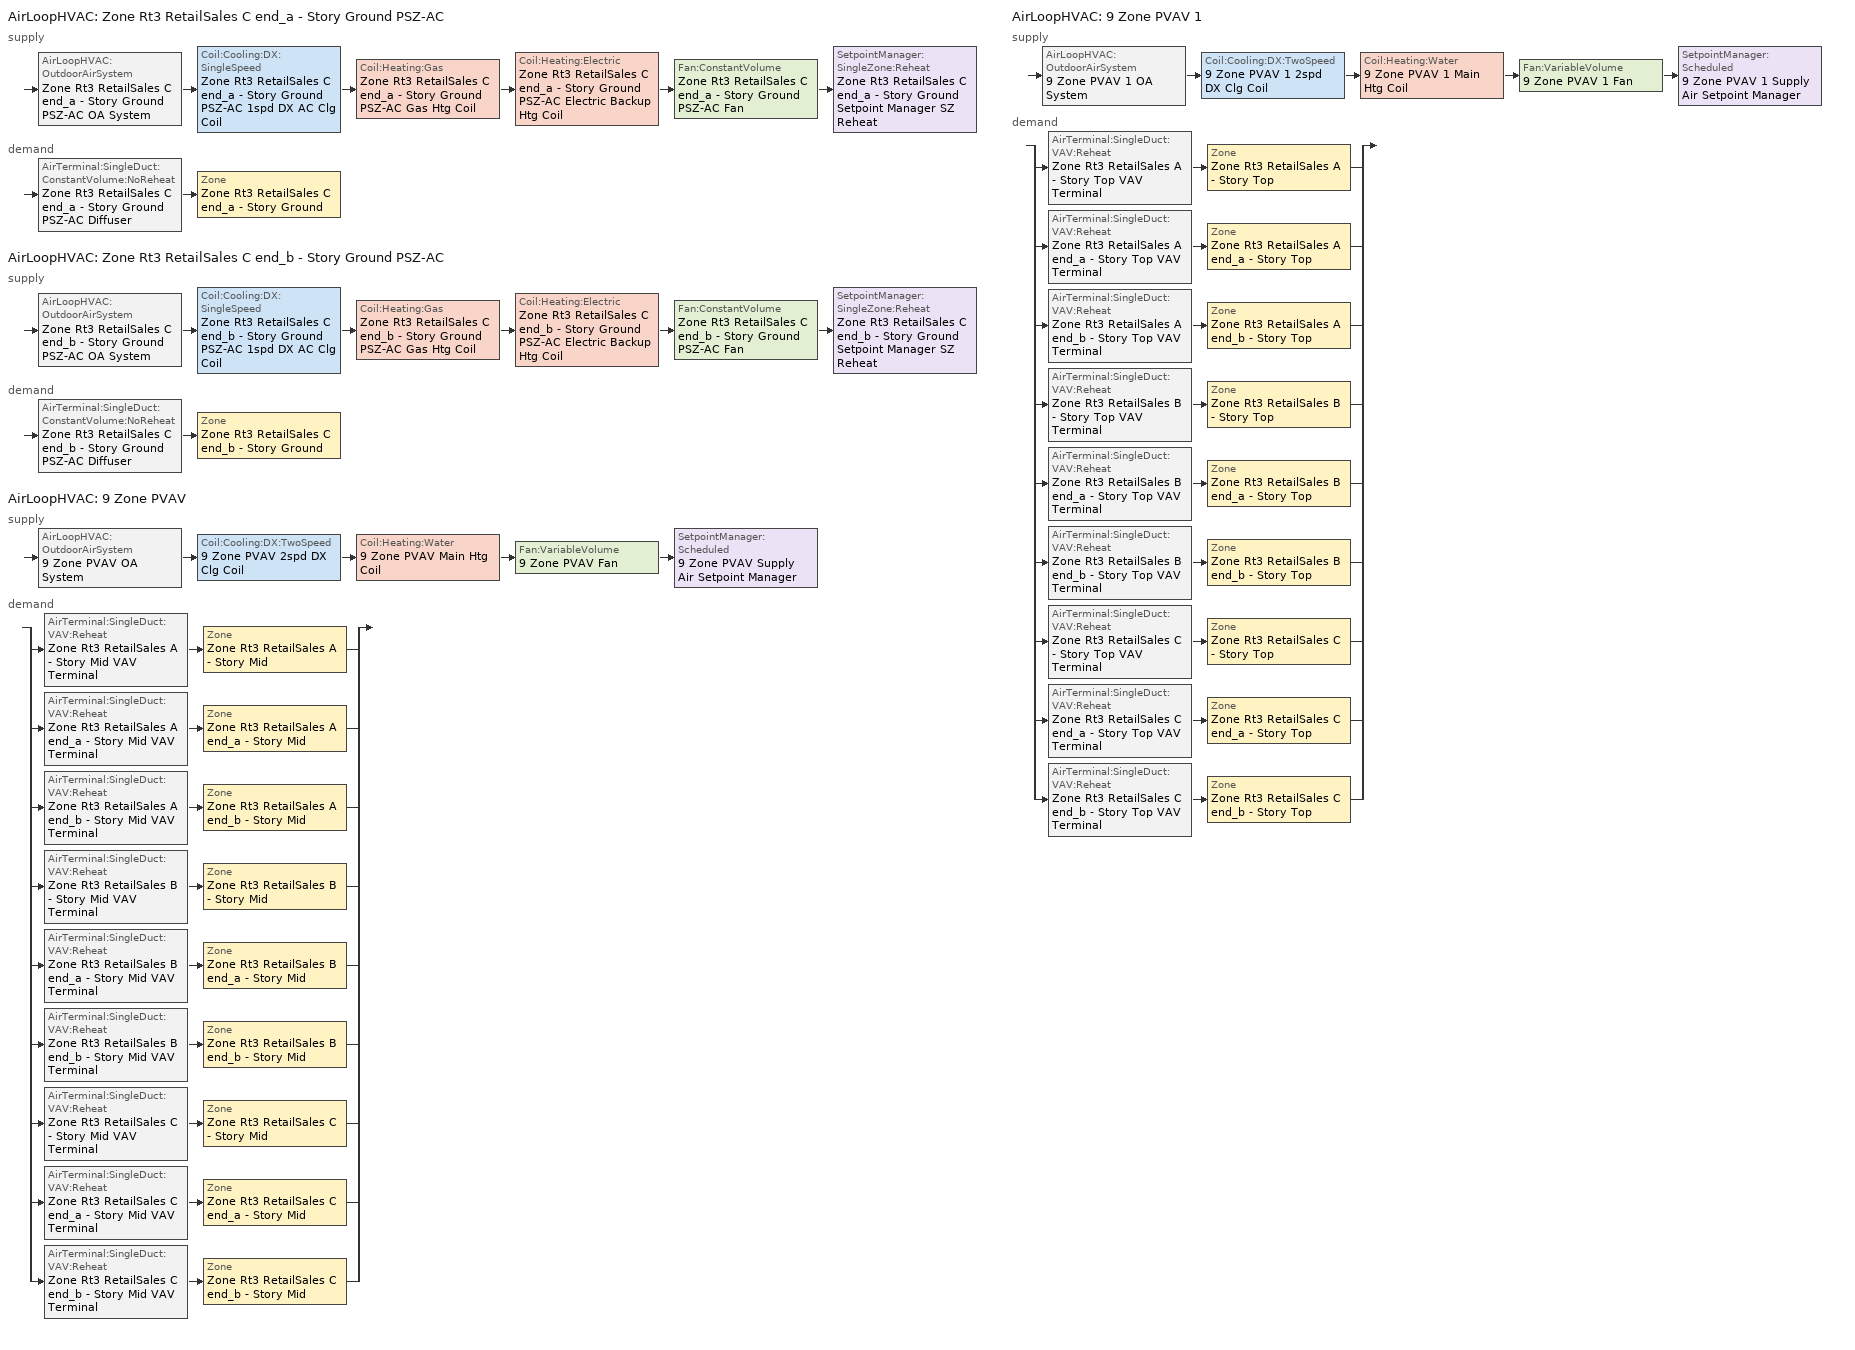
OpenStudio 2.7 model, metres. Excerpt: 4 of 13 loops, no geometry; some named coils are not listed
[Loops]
AirLoopHVAC 'Zone Rt3 RetailSales C end_a - Story Ground PSZ-AC'
 supply: AirLoopHVAC:OutdoorAirSystem 'Zone Rt3 RetailSales C end_a - Story Ground PSZ-AC OA System' > Coil:Cooling:DX:SingleSpeed 'Zone Rt3 RetailSales C end_a - Story Ground PSZ-AC 1spd DX AC Clg Coil' > Coil:Heating:Gas 'Zone Rt3 RetailSales C end_a - Story Ground PSZ-AC Gas Htg Coil' > Coil:Heating:Electric 'Zone Rt3 RetailSales C end_a - Story Ground PSZ-AC Electric Backup Htg Coil' > Fan:ConstantVolume 'Zone Rt3 RetailSales C end_a - Story Ground PSZ-AC Fan' > SetpointManager:SingleZone:Reheat 'Zone Rt3 RetailSales C end_a - Story Ground Setpoint Manager SZ Reheat'
 demand: AirTerminal:SingleDuct:ConstantVolume:NoReheat 'Zone Rt3 RetailSales C end_a - Story Ground PSZ-AC Diffuser' > Zone 'Zone Rt3 RetailSales C end_a - Story Ground'
AirLoopHVAC 'Zone Rt3 RetailSales C end_b - Story Ground PSZ-AC'
 supply: AirLoopHVAC:OutdoorAirSystem 'Zone Rt3 RetailSales C end_b - Story Ground PSZ-AC OA System' > Coil:Cooling:DX:SingleSpeed 'Zone Rt3 RetailSales C end_b - Story Ground PSZ-AC 1spd DX AC Clg Coil' > Coil:Heating:Gas 'Zone Rt3 RetailSales C end_b - Story Ground PSZ-AC Gas Htg Coil' > Coil:Heating:Electric 'Zone Rt3 RetailSales C end_b - Story Ground PSZ-AC Electric Backup Htg Coil' > Fan:ConstantVolume 'Zone Rt3 RetailSales C end_b - Story Ground PSZ-AC Fan' > SetpointManager:SingleZone:Reheat 'Zone Rt3 RetailSales C end_b - Story Ground Setpoint Manager SZ Reheat'
 demand: AirTerminal:SingleDuct:ConstantVolume:NoReheat 'Zone Rt3 RetailSales C end_b - Story Ground PSZ-AC Diffuser' > Zone 'Zone Rt3 RetailSales C end_b - Story Ground'
AirLoopHVAC '9 Zone PVAV'
 supply: AirLoopHVAC:OutdoorAirSystem '9 Zone PVAV OA System' > Coil:Cooling:DX:TwoSpeed '9 Zone PVAV 2spd DX Clg Coil' > Coil:Heating:Water '9 Zone PVAV Main Htg Coil' > Fan:VariableVolume '9 Zone PVAV Fan' > SetpointManager:Scheduled '9 Zone PVAV Supply Air Setpoint Manager'
 demand: split
  | AirTerminal:SingleDuct:VAV:Reheat 'Zone Rt3 RetailSales A  - Story Mid VAV Terminal' > Zone 'Zone Rt3 RetailSales A  - Story Mid'
  | AirTerminal:SingleDuct:VAV:Reheat 'Zone Rt3 RetailSales A end_a - Story Mid VAV Terminal' > Zone 'Zone Rt3 RetailSales A end_a - Story Mid'
  | AirTerminal:SingleDuct:VAV:Reheat 'Zone Rt3 RetailSales A end_b - Story Mid VAV Terminal' > Zone 'Zone Rt3 RetailSales A end_b - Story Mid'
  | AirTerminal:SingleDuct:VAV:Reheat 'Zone Rt3 RetailSales B  - Story Mid VAV Terminal' > Zone 'Zone Rt3 RetailSales B  - Story Mid'
  | AirTerminal:SingleDuct:VAV:Reheat 'Zone Rt3 RetailSales B end_a - Story Mid VAV Terminal' > Zone 'Zone Rt3 RetailSales B end_a - Story Mid'
  | AirTerminal:SingleDuct:VAV:Reheat 'Zone Rt3 RetailSales B end_b - Story Mid VAV Terminal' > Zone 'Zone Rt3 RetailSales B end_b - Story Mid'
  | AirTerminal:SingleDuct:VAV:Reheat 'Zone Rt3 RetailSales C  - Story Mid VAV Terminal' > Zone 'Zone Rt3 RetailSales C  - Story Mid'
  | AirTerminal:SingleDuct:VAV:Reheat 'Zone Rt3 RetailSales C end_a - Story Mid VAV Terminal' > Zone 'Zone Rt3 RetailSales C end_a - Story Mid'
  | AirTerminal:SingleDuct:VAV:Reheat 'Zone Rt3 RetailSales C end_b - Story Mid VAV Terminal' > Zone 'Zone Rt3 RetailSales C end_b - Story Mid'
AirLoopHVAC '9 Zone PVAV 1'
 supply: AirLoopHVAC:OutdoorAirSystem '9 Zone PVAV 1 OA System' > Coil:Cooling:DX:TwoSpeed '9 Zone PVAV 1 2spd DX Clg Coil' > Coil:Heating:Water '9 Zone PVAV 1 Main Htg Coil' > Fan:VariableVolume '9 Zone PVAV 1 Fan' > SetpointManager:Scheduled '9 Zone PVAV 1 Supply Air Setpoint Manager'
 demand: split
  | AirTerminal:SingleDuct:VAV:Reheat 'Zone Rt3 RetailSales A  - Story Top VAV Terminal' > Zone 'Zone Rt3 RetailSales A  - Story Top'
  | AirTerminal:SingleDuct:VAV:Reheat 'Zone Rt3 RetailSales A end_a - Story Top VAV Terminal' > Zone 'Zone Rt3 RetailSales A end_a - Story Top'
  | AirTerminal:SingleDuct:VAV:Reheat 'Zone Rt3 RetailSales A end_b - Story Top VAV Terminal' > Zone 'Zone Rt3 RetailSales A end_b - Story Top'
  | AirTerminal:SingleDuct:VAV:Reheat 'Zone Rt3 RetailSales B  - Story Top VAV Terminal' > Zone 'Zone Rt3 RetailSales B  - Story Top'
  | AirTerminal:SingleDuct:VAV:Reheat 'Zone Rt3 RetailSales B end_a - Story Top VAV Terminal' > Zone 'Zone Rt3 RetailSales B end_a - Story Top'
  | AirTerminal:SingleDuct:VAV:Reheat 'Zone Rt3 RetailSales B end_b - Story Top VAV Terminal' > Zone 'Zone Rt3 RetailSales B end_b - Story Top'
  | AirTerminal:SingleDuct:VAV:Reheat 'Zone Rt3 RetailSales C  - Story Top VAV Terminal' > Zone 'Zone Rt3 RetailSales C  - Story Top'
  | AirTerminal:SingleDuct:VAV:Reheat 'Zone Rt3 RetailSales C end_a - Story Top VAV Terminal' > Zone 'Zone Rt3 RetailSales C end_a - Story Top'
  | AirTerminal:SingleDuct:VAV:Reheat 'Zone Rt3 RetailSales C end_b - Story Top VAV Terminal' > Zone 'Zone Rt3 RetailSales C end_b - Story Top'
[Sizing:Zone] Zone Cooling Design Supply Air Temperature Input Method=SupplyAirTemperature; Zone Cooling Design Supply Air Temperature {C}=12.7778; Zone Cooling Design Supply Air Temperature Difference {deltaC}=11.11; Zone Heating Design Supply Air Temperature Input Method=SupplyAirTemperature; Zone Heating Design Supply Air Temperature {C}=50; Zone Heating Design Supply Air Temperature Difference {deltaC}=11.11; Zone Cooling Design Supply Air Humidity Ratio {kg-H2O/kg-air}=0.0085; Zone Heating Design Supply Air Humidity Ratio {kg-H2O/kg-air}=0.008; Cooling Design Air Flow Method=DesignDay; Heating Design Air Flow Method=DesignDay; Account for Dedicated Outdoor Air System=No; Dedicated Outdoor Air System Control Strategy=NeutralSupplyAir; Dedicated Outdoor Air Low Setpoint Temperature for Design {C}=autosize; Dedicated Outdoor Air High Setpoint Temperature for Design {C}=autosize
Zone Rt3 RetailSales C end_a - Story Ground; Zone Rt3 RetailSales C end_b - Story Ground; Zone Rt3 RetailSales A end_a - Story Mid; Zone Rt3 RetailSales B end_a - Story Mid; Zone Rt3 RetailSales C end_a - Story Mid; Zone Rt3 RetailSales A  - Story Mid; Zone Rt3 RetailSales B  - Story Mid; Zone Rt3 RetailSales C  - Story Mid; Zone Rt3 RetailSales A end_b - Story Mid; Zone Rt3 RetailSales B end_b - Story Mid; Zone Rt3 RetailSales C end_b - Story Mid; Zone Rt3 RetailSales A end_a - Story Top; Zone Rt3 RetailSales B end_a - Story Top; Zone Rt3 RetailSales C end_a - Story Top; Zone Rt3 RetailSales A  - Story Top; Zone Rt3 RetailSales B  - Story Top; Zone Rt3 RetailSales C  - Story Top; Zone Rt3 RetailSales A end_b - Story Top; Zone Rt3 RetailSales B end_b - Story Top; Zone Rt3 RetailSales C end_b - Story Top
[Zone equipment]
Zone Rt3 RetailSales C end_a - Story Ground: Zone Rt3 RetailSales C end_a - Story Ground PSZ-AC Diffuser
Zone Rt3 RetailSales C end_b - Story Ground: Zone Rt3 RetailSales C end_b - Story Ground PSZ-AC Diffuser
Zone Rt3 RetailSales A end_a - Story Mid: Zone Rt3 RetailSales A end_a - Story Mid VAV Terminal
Zone Rt3 RetailSales B end_a - Story Mid: Zone Rt3 RetailSales B end_a - Story Mid VAV Terminal
Zone Rt3 RetailSales C end_a - Story Mid: Zone Rt3 RetailSales C end_a - Story Mid VAV Terminal
Zone Rt3 RetailSales A  - Story Mid: Zone Rt3 RetailSales A  - Story Mid VAV Terminal
Zone Rt3 RetailSales B  - Story Mid: Zone Rt3 RetailSales B  - Story Mid VAV Terminal
Zone Rt3 RetailSales C  - Story Mid: Zone Rt3 RetailSales C  - Story Mid VAV Terminal
Zone Rt3 RetailSales A end_b - Story Mid: Zone Rt3 RetailSales A end_b - Story Mid VAV Terminal
Zone Rt3 RetailSales B end_b - Story Mid: Zone Rt3 RetailSales B end_b - Story Mid VAV Terminal
Zone Rt3 RetailSales C end_b - Story Mid: Zone Rt3 RetailSales C end_b - Story Mid VAV Terminal
Zone Rt3 RetailSales A end_a - Story Top: Zone Rt3 RetailSales A end_a - Story Top VAV Terminal
Zone Rt3 RetailSales B end_a - Story Top: Zone Rt3 RetailSales B end_a - Story Top VAV Terminal
Zone Rt3 RetailSales C end_a - Story Top: Zone Rt3 RetailSales C end_a - Story Top VAV Terminal
Zone Rt3 RetailSales A  - Story Top: Zone Rt3 RetailSales A  - Story Top VAV Terminal
Zone Rt3 RetailSales B  - Story Top: Zone Rt3 RetailSales B  - Story Top VAV Terminal
Zone Rt3 RetailSales C  - Story Top: Zone Rt3 RetailSales C  - Story Top VAV Terminal
Zone Rt3 RetailSales A end_b - Story Top: Zone Rt3 RetailSales A end_b - Story Top VAV Terminal
Zone Rt3 RetailSales B end_b - Story Top: Zone Rt3 RetailSales B end_b - Story Top VAV Terminal
Zone Rt3 RetailSales C end_b - Story Top: Zone Rt3 RetailSales C end_b - Story Top VAV Terminal
[SetpointManager:Scheduled] Control Variable=Temperature
Name | Schedule | Setpoint Node or NodeList
9 Zone PVAV Supply Air Setpoint Manager | Supply Air Temp - 55.0F 1 | 9 Zone PVAV Supply Outlet Node
9 Zone PVAV 1 Supply Air Setpoint Manager | Supply Air Temp - 55.0F 2 | 9 Zone PVAV 1 Supply Outlet Node
[AirLoopHVAC] Availability Schedule=Always On Discrete; Design Supply Air Flow Rate {m3/s}=AutoSize
Zone Rt3 RetailSales C end_a - Story Ground PSZ-AC; Zone Rt3 RetailSales C end_b - Story Ground PSZ-AC; 9 Zone PVAV; 9 Zone PVAV 1
[Sizing:System] Type of Load to Size On=Sensible; Design Outdoor Air Flow Rate {m3/s}=Autosize; Preheat Design Temperature {C}=7.22222; Preheat Design Humidity Ratio {kg-H2O/kg-Air}=0.008; Precool Design Temperature {C}=12.7778; Precool Design Humidity Ratio {kg-H2O/kg-Air}=0.008; Central Cooling Design Supply Air Temperature {C}=12.7778; Sizing Option=Coincident; 100% Outdoor Air in Cooling=No; 100% Outdoor Air in Heating=No; Central Cooling Design Supply Air Humidity Ratio {kg-H2O/kg-Air}=0.0085; Central Heating Design Supply Air Humidity Ratio {kg-H2O/kg-Air}=0.008; Cooling Design Air Flow Method=DesignDay; Cooling Design Air Flow Rate {m3/s}=0; Heating Design Air Flow Method=DesignDay; Heating Design Air Flow Rate {m3/s}=0; System Outdoor Air Method=ZoneSum; Zone Maximum Outdoor Air Fraction=1; Cooling Supply Air Flow Rate Per Floor Area {m3/s-m2}=0.00996765; Cooling Fraction of Autosized Cooling Supply Air Flow Rate=1; Cooling Supply Air Flow Rate Per Unit Cooling Capacity {m3/s-W}=3.94755e-05; Heating Supply Air Flow Rate Per Floor Area {m3/s-m2}=0.00996765; Heating Fraction of Autosized Heating Supply Air Flow Rate=1; Heating Fraction of Autosized Cooling Supply Air Flow Rate=1; Heating Supply Air Flow Rate Per Unit Heating Capacity {m3/s-W}=3.15882e-05; Cooling Design Capacity Method=CoolingDesignCapacity; Cooling Design Capacity {W}=autosize; Cooling Design Capacity Per Floor Area {W/m2}=234.7; Fraction of Autosized Cooling Design Capacity=1; Heating Design Capacity Method=HeatingDesignCapacity; Heating Design Capacity {W}=autosize; Heating Design Capacity Per Floor Area {W/m2}=157; Fraction of Autosized Heating Design Capacity=1; Central Cooling Capacity Control Method=OnOff
Name | Central Heating Maximum System Air Flow Ratio | Central Heating Design Supply Air Temperature {C}
Zone Rt3 RetailSales C end_a - Story Ground PSZ-AC; Zone Rt3 RetailSales C end_b - Story Ground PSZ-AC | 1 | 50
9 Zone PVAV; 9 Zone PVAV 1 | 0.3 | 12.7778
[Fan:VariableVolume] Availability Schedule=Always On Discrete; Fan Total Efficiency=0.6045; Pressure Rise {Pa}=1017.592; Maximum Flow Rate {m3/s}=Autosize; Fan Power Minimum Flow Rate Input Method=FixedFlowRate; Fan Power Minimum Flow Fraction=0; Fan Power Minimum Air Flow Rate {m3/s}=0; Motor Efficiency=0.93; Motor In Airstream Fraction=1; Fan Power Coefficient 1=0.0407599; Fan Power Coefficient 2=0.088045; Fan Power Coefficient 3=-0.0729261; Fan Power Coefficient 4=0.94374; Fan Power Coefficient 5=0
9 Zone PVAV Fan; 9 Zone PVAV 1 Fan
[Coil:Cooling:DX:TwoSpeed] Availability Schedule=Always On Discrete; Rated High Speed Total Cooling Capacity {W}=Autosize; Rated High Speed Sensible Heat Ratio=Autosize; Rated High Speed COP {W/W}=3; Rated High Speed Air Flow Rate {m3/s}=Autosize; Rated Low Speed Total Cooling Capacity {W}=Autosize; Rated Low Speed Sensible Heat Ratio=0.69; Rated Low Speed COP {W/W}=3; Condenser Type=AirCooled; High Speed Evaporative Condenser Effectiveness=0; High Speed Evaporative Condenser Air Flow Rate {m3/s}=Autosize; High Speed Evaporative Condenser Pump Rated Power Consumption {W}=Autosize; Low Speed Evaporative Condenser Effectiveness=0; Low Speed Evaporative Condenser Air Flow Rate {m3/s}=Autosize; Low Speed Evaporative Condenser Pump Rated Power Consumption {W}=Autosize; Basin Heater Capacity {W/K}=10; Basin Heater Setpoint Temperature {C}=2
Name | Total Cooling Capacity Function of Temperature Curve | Total Cooling Capacity Function of Flow Fraction Curve | Energy Input Ratio Function of Temperature Curve | Energy Input Ratio Function of Flow Fraction Curve | Part Load Fraction Correlation Curve | Low Speed Total Cooling Capacity Function of Temperature Curve | Low Speed Energy Input Ratio Function of Temperature Curve
9 Zone PVAV 2spd DX Clg Coil | Curve Biquadratic 37 | Curve Quadratic 52 | Curve Biquadratic 38 | Curve Quadratic 53 | Curve Quadratic 54 | Curve Biquadratic 39 | Curve Biquadratic 40
9 Zone PVAV 1 2spd DX Clg Coil | Curve Biquadratic 41 | Curve Quadratic 55 | Curve Biquadratic 42 | Curve Quadratic 56 | Curve Quadratic 57 | Curve Biquadratic 43 | Curve Biquadratic 44
[Controller:OutdoorAir] Maximum Outdoor Air Flow Rate {m3/s}=Autosize; Economizer Control Type=NoEconomizer; Economizer Control Action Type=ModulateFlow; Economizer Maximum Limit Dry-Bulb Temperature {C}=28; Economizer Maximum Limit Enthalpy {J/kg}=64000; Lockout Type=NoLockout; Minimum Limit Type=FixedMinimum; Minimum Outdoor Air Schedule=Always On Discrete; High Humidity Control=No; Heat Recovery Bypass Control Type=BypassWhenWithinEconomizerLimits
Name | Minimum Outdoor Air Flow Rate {m3/s} | Controller Mechanical Ventilation
Zone Rt3 RetailSales C end_a - Story Ground PSZ-AC OA System Controller | 0 | Controller Mechanical Ventilation 7
Zone Rt3 RetailSales C end_b - Story Ground PSZ-AC OA System Controller | 0 | Controller Mechanical Ventilation 8
Controller Outdoor Air 2 | autosize | 9 Zone PVAV Ventilation Controller
Controller Outdoor Air 3 | autosize | 9 Zone PVAV 1 Ventilation Controller
[Controller:MechanicalVentilation] Availability Schedule=Always On Discrete; System Outdoor Air Method=ZoneSum
Controller Mechanical Ventilation 7; Controller Mechanical Ventilation 8; 9 Zone PVAV Ventilation Controller; 9 Zone PVAV 1 Ventilation Controller
[AirLoopHVAC:OutdoorAirSystem]
Name | Controller
Zone Rt3 RetailSales C end_a - Story Ground PSZ-AC OA System | Zone Rt3 RetailSales C end_a - Story Ground PSZ-AC OA System Controller
Zone Rt3 RetailSales C end_b - Story Ground PSZ-AC OA System | Zone Rt3 RetailSales C end_b - Story Ground PSZ-AC OA System Controller
9 Zone PVAV OA System | Controller Outdoor Air 2
9 Zone PVAV 1 OA System | Controller Outdoor Air 3
[AirTerminal:SingleDuct:VAV:Reheat] Availability Schedule=Always On Discrete; Maximum Air Flow Rate {m3/s}=AutoSize; Zone Minimum Air Flow Input Method=Constant; Constant Minimum Air Flow Fraction=0.7; Fixed Minimum Air Flow Rate {m3/s}=0; Maximum Hot Water or Steam Flow Rate {m3/s}=AutoSize; Minimum Hot Water or Steam Flow Rate {m3/s}=0; Convergence Tolerance=0.001; Damper Heating Action=ReverseWithLimits; Maximum Flow per Zone Floor Area During Reheat {m3/s-m2}=AutoSize; Maximum Flow Fraction During Reheat=AutoSize; Maximum Reheat Air Temperature {C}=50; Control For Outdoor Air=No
Name | Reheat Coil
Zone Rt3 RetailSales A  - Story Mid VAV Terminal | Zone Rt3 RetailSales A  - Story Mid Reheat Coil
Zone Rt3 RetailSales A end_a - Story Mid VAV Terminal | Zone Rt3 RetailSales A end_a - Story Mid Reheat Coil
Zone Rt3 RetailSales A end_b - Story Mid VAV Terminal | Zone Rt3 RetailSales A end_b - Story Mid Reheat Coil
Zone Rt3 RetailSales B  - Story Mid VAV Terminal | Zone Rt3 RetailSales B  - Story Mid Reheat Coil
Zone Rt3 RetailSales B end_a - Story Mid VAV Terminal | Zone Rt3 RetailSales B end_a - Story Mid Reheat Coil
Zone Rt3 RetailSales B end_b - Story Mid VAV Terminal | Zone Rt3 RetailSales B end_b - Story Mid Reheat Coil
Zone Rt3 RetailSales C  - Story Mid VAV Terminal | Zone Rt3 RetailSales C  - Story Mid Reheat Coil
Zone Rt3 RetailSales C end_a - Story Mid VAV Terminal | Zone Rt3 RetailSales C end_a - Story Mid Reheat Coil
Zone Rt3 RetailSales C end_b - Story Mid VAV Terminal | Zone Rt3 RetailSales C end_b - Story Mid Reheat Coil
Zone Rt3 RetailSales A  - Story Top VAV Terminal | Zone Rt3 RetailSales A  - Story Top Reheat Coil
Zone Rt3 RetailSales A end_a - Story Top VAV Terminal | Zone Rt3 RetailSales A end_a - Story Top Reheat Coil
Zone Rt3 RetailSales A end_b - Story Top VAV Terminal | Zone Rt3 RetailSales A end_b - Story Top Reheat Coil
Zone Rt3 RetailSales B  - Story Top VAV Terminal | Zone Rt3 RetailSales B  - Story Top Reheat Coil
Zone Rt3 RetailSales B end_a - Story Top VAV Terminal | Zone Rt3 RetailSales B end_a - Story Top Reheat Coil
Zone Rt3 RetailSales B end_b - Story Top VAV Terminal | Zone Rt3 RetailSales B end_b - Story Top Reheat Coil
Zone Rt3 RetailSales C  - Story Top VAV Terminal | Zone Rt3 RetailSales C  - Story Top Reheat Coil
Zone Rt3 RetailSales C end_a - Story Top VAV Terminal | Zone Rt3 RetailSales C end_a - Story Top Reheat Coil
Zone Rt3 RetailSales C end_b - Story Top VAV Terminal | Zone Rt3 RetailSales C end_b - Story Top Reheat Coil
[SetpointManager:SingleZone:Reheat] Minimum Supply Air Temperature {C}=12.7778; Maximum Supply Air Temperature {C}=50
Name | Control Zone | Setpoint Node or NodeList
Zone Rt3 RetailSales C end_a - Story Ground Setpoint Manager SZ Reheat | Zone Rt3 RetailSales C end_a - Story Ground | Zone Rt3 RetailSales C end_a - Story Ground PSZ-AC Supply Outlet Node
Zone Rt3 RetailSales C end_b - Story Ground Setpoint Manager SZ Reheat | Zone Rt3 RetailSales C end_b - Story Ground | Zone Rt3 RetailSales C end_b - Story Ground PSZ-AC Supply Outlet Node
[Fan:ConstantVolume] Availability Schedule=Always On Discrete; Fan Total Efficiency=0.54; Pressure Rise {Pa}=622.722; Maximum Flow Rate {m3/s}=AutoSize; Motor Efficiency=0.9; Motor In Airstream Fraction=1
Zone Rt3 RetailSales C end_a - Story Ground PSZ-AC Fan; Zone Rt3 RetailSales C end_b - Story Ground PSZ-AC Fan
[Coil:Heating:Gas] Availability Schedule=Always On Discrete; Gas Burner Efficiency=0.8; Nominal Capacity {W}=AutoSize; Parasitic Electric Load {W}=0; Parasitic Gas Load {W}=0
Zone Rt3 RetailSales C end_a - Story Ground PSZ-AC Gas Htg Coil; Zone Rt3 RetailSales C end_b - Story Ground PSZ-AC Gas Htg Coil
[Coil:Heating:Electric] Availability Schedule=Always On Discrete; Efficiency=1
Zone Rt3 RetailSales C end_a - Story Ground PSZ-AC Electric Backup Htg Coil; Zone Rt3 RetailSales C end_b - Story Ground PSZ-AC Electric Backup Htg Coil
[Coil:Cooling:DX:SingleSpeed] Availability Schedule=Always On Discrete; Rated Total Cooling Capacity {W}=autosize; Rated Sensible Heat Ratio=autosize; Rated COP {W/W}=3; Rated Air Flow Rate {m3/s}=autosize; Rated Evaporator Fan Power Per Volume Flow Rate {W/(m3/s)}=773.3; Condenser Type=AirCooled; Evaporative Condenser Effectiveness=0; Evaporative Condenser Air Flow Rate {m3/s}=Autosize; Evaporative Condenser Pump Rated Power Consumption {W}=Autosize; Crankcase Heater Capacity {W}=0; Maximum Outdoor Dry-Bulb Temperature for Crankcase Heater Operation {C}=0; Basin Heater Capacity {W/K}=0; Basin Heater Setpoint Temperature {C}=10
Name | Total Cooling Capacity Function of Temperature Curve | Total Cooling Capacity Function of Flow Fraction Curve | Energy Input Ratio Function of Temperature Curve | Energy Input Ratio Function of Flow Fraction Curve | Part Load Fraction Correlation Curve
Zone Rt3 RetailSales C end_a - Story Ground PSZ-AC 1spd DX AC Clg Coil | Curve Biquadratic 31 | Curve Quadratic 43 | Curve Biquadratic 32 | Curve Quadratic 44 | Curve Quadratic 45
Zone Rt3 RetailSales C end_b - Story Ground PSZ-AC 1spd DX AC Clg Coil | Curve Biquadratic 35 | Curve Quadratic 49 | Curve Biquadratic 36 | Curve Quadratic 50 | Curve Quadratic 51
[AirTerminal:SingleDuct:ConstantVolume:NoReheat] Availability Schedule=Always On Discrete; Maximum Air Flow Rate {m3/s}=AutoSize
Zone Rt3 RetailSales C end_a - Story Ground PSZ-AC Diffuser; Zone Rt3 RetailSales C end_b - Story Ground PSZ-AC Diffuser
[Schedule:Ruleset]
Name | Default Day Schedule
Supply Air Temp - 55.0F 1 | Supply Air Temp - 55.0F Default 1
Supply Air Temp - 55.0F 2 | Supply Air Temp - 55.0F Default 2
[Schedule:Day]
Supply Air Temp - 55.0F Default 1; Supply Air Temp - 55.0F Default 2: 24, 0, 12.7778
[Schedule:Constant]
Always On Discrete: Value=1
[Curve:Biquadratic]
Name | Coefficient1 Constant | Coefficient2 x | Coefficient3 x**2 | Coefficient4 y | Coefficient5 y**2 | Coefficient6 x*y | Minimum Value of x | Maximum Value of x | Minimum Value of y | Maximum Value of y
Curve Biquadratic 31; Curve Biquadratic 35 | 0.971212 | -0.0152755 | 0.00144345 | -0.00039321 | -6.8364e-06 | -0.000290596 | -100 | 100 | -100 | 100
Curve Biquadratic 32; Curve Biquadratic 36 | 0.286871 | 0.0239022 | -0.000810648 | 0.0134585 | 0.000338936 | -0.000487004 | -100 | 100 | -100 | 100
Curve Biquadratic 37; Curve Biquadratic 39; Curve Biquadratic 41; Curve Biquadratic 43 | 0.42415 | 0.04426 | -0.00042 | 0.00333 | -8e-005 | -0.00021 | 17 | 22 | 13 | 46
Curve Biquadratic 38; Curve Biquadratic 40; Curve Biquadratic 42; Curve Biquadratic 44 | 1.23649 | -0.02431 | 0.00057 | -0.01434 | 0.00063 | -0.00038 | 17 | 22 | 13 | 46
[Curve:Quadratic]
Name | Coefficient1 Constant | Coefficient2 x | Coefficient3 x**2 | Minimum Value of x | Maximum Value of x | Minimum Curve Output | Maximum Curve Output
Curve Quadratic 43; Curve Quadratic 44; Curve Quadratic 49; Curve Quadratic 50 | 1 | 0 | 0 | -100 | 100
Curve Quadratic 45; Curve Quadratic 51 | 0.909496 | 0.0986477 | -0.00819488 | 0 | 1 | 0.7 | 1
Curve Quadratic 52; Curve Quadratic 55 | 0.77136 | 0.34053 | -0.11088 | 0.75918 | 1.13877
Curve Quadratic 53; Curve Quadratic 56 | 1.2055 | -0.32953 | 0.12308 | 0.75918 | 1.13877
Curve Quadratic 54; Curve Quadratic 57 | 0.771 | 0.229 | 0 | 0 | 1
